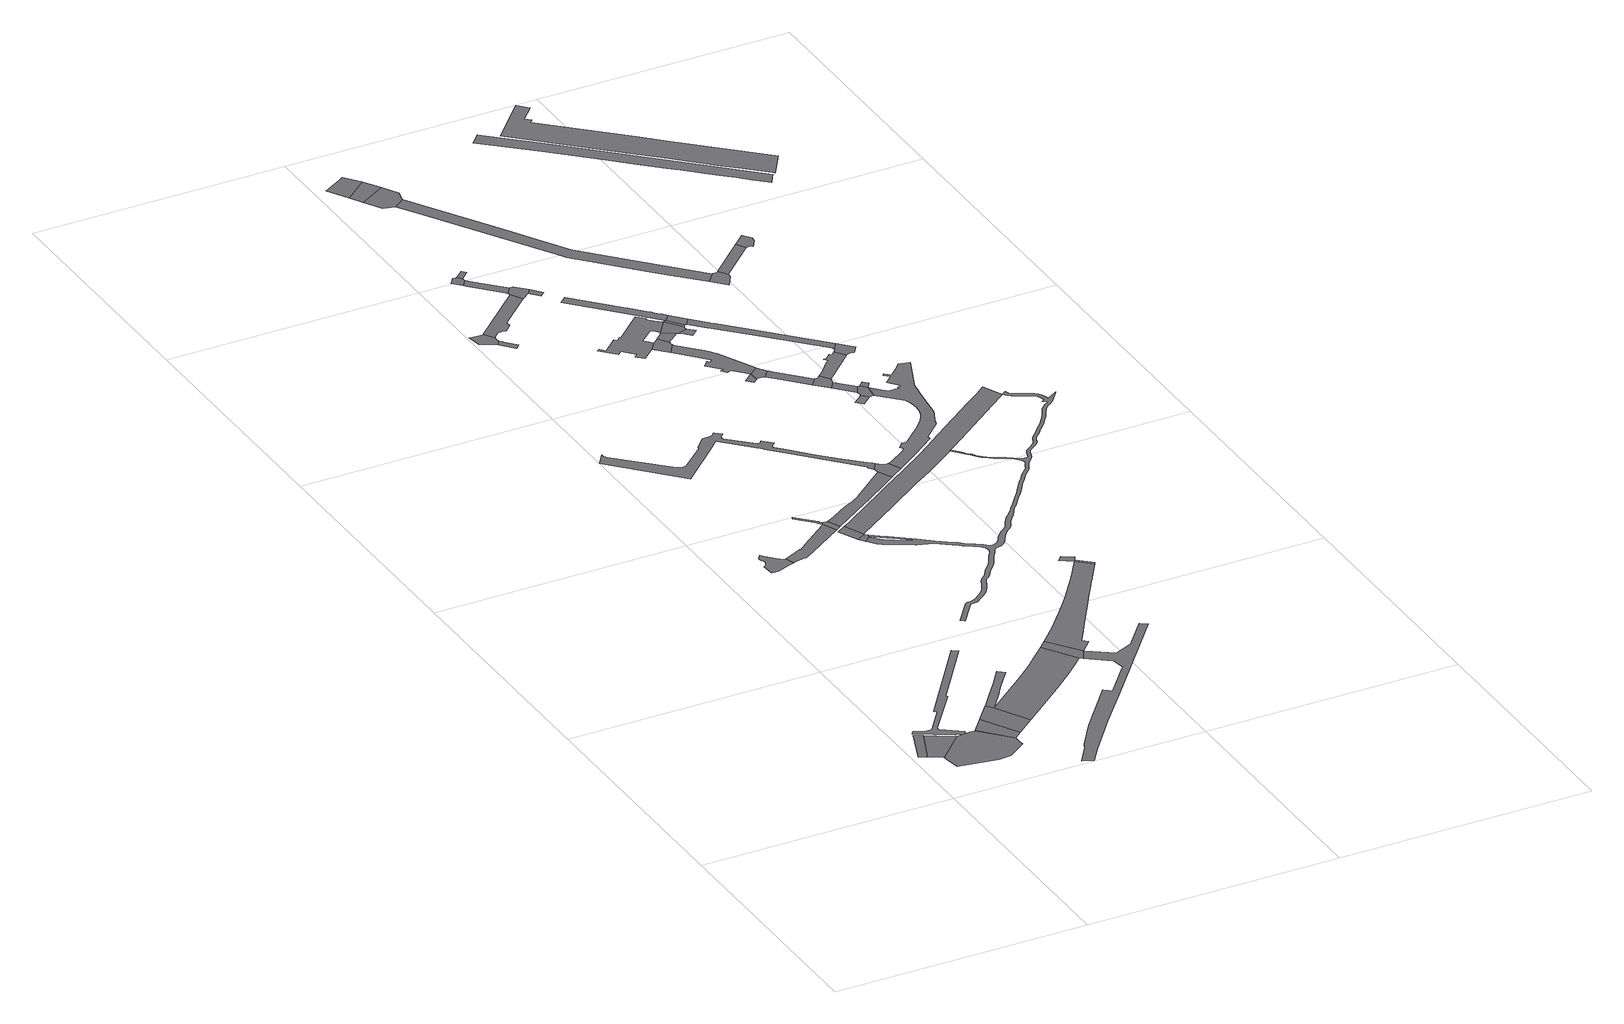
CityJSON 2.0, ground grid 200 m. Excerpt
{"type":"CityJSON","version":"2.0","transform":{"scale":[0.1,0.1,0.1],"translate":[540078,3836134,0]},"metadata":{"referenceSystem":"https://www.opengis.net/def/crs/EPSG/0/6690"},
"CityObjects":{
"road1":{"type":"Road","geometry":[{"type":"MultiSurface","lod":"1","boundaries":[[[0,1,2,3]]]}]},
"road2":{"type":"Road","geometry":[{"type":"MultiSurface","lod":"1","boundaries":[[[4,3,2,5,6]]]}]},
"road3":{"type":"Road","geometry":[{"type":"MultiSurface","lod":"1","boundaries":[[[7,8,9,10,6,5,11,12,13,14,15,16,17]]]}]},
"road4":{"type":"Road","attributes":{"RoadStructureAttribute.sectionType":"1"},"geometry":[{"type":"MultiSurface","lod":"1","boundaries":[[[18,7,17]]]}]},
"road5":{"type":"Road","attributes":{"RoadStructureAttribute.sectionType":"1"},"geometry":[{"type":"MultiSurface","lod":"1","boundaries":[[[19,18,17,20]]]}]},
"road6":{"type":"Road","attributes":{"RoadStructureAttribute.sectionType":"1"},"geometry":[{"type":"MultiSurface","lod":"1","boundaries":[[[21,22,23,24,25,26,27,28,29,30,31,32,33,34,35,36,37,38,39,40,41,42,43,44,45,10,9]]]}]},
"road7":{"type":"Road","geometry":[{"type":"MultiSurface","lod":"1","boundaries":[[[46,19,20,47,48]]]}]},
"road8":{"type":"Road","attributes":{"RoadStructureAttribute.sectionType":"1"},"geometry":[{"type":"MultiSurface","lod":"1","boundaries":[[[49,50,51,52,53,54,55,56,57,46,48]]]}]},
"road9":{"type":"Road","geometry":[{"type":"MultiSurface","lod":"1","boundaries":[[[58,59,60,61,62,63,64,65,66,67,68,69,70,71,72,73,74,75,76,77,78]]]}]},
"road10":{"type":"Road","attributes":{"RoadStructureAttribute.sectionType":"1"},"geometry":[{"type":"MultiSurface","lod":"1","boundaries":[[[79,80,81,82,83,84,85,86,87,88,89,48,47,90,91,92,93,94,95,96,97]]]}]},
"road11":{"type":"Road","attributes":{"RoadStructureAttribute.sectionType":"1"},"geometry":[{"type":"MultiSurface","lod":"1","boundaries":[[[98,99,100,101,102,103,78,77,104,105,106,107,108,109]]]}]},
"road12":{"type":"Road","attributes":{"RoadStructureAttribute.sectionType":"1"},"geometry":[{"type":"MultiSurface","lod":"1","boundaries":[[[110,111,112,113,114,115,116,117,118,119,120,121,122,123,124,125,126,127,128,129]]]}]},
"road13":{"type":"Road","geometry":[{"type":"MultiSurface","lod":"1","boundaries":[[[130,131,132,133,134,135,136,137,138]]]}]},
"road14":{"type":"Road","geometry":[{"type":"MultiSurface","lod":"1","boundaries":[[[139,140,79,97,121,120]]]}]},
"road15":{"type":"Road","geometry":[{"type":"MultiSurface","lod":"1","boundaries":[[[141,142,138,137,98,109,143,144]]]}]},
"road16":{"type":"Road","attributes":{"RoadStructureAttribute.sectionType":"1"},"geometry":[{"type":"MultiSurface","lod":"1","boundaries":[[[145,146,147,148,149]]]}]},
"road17":{"type":"Road","geometry":[{"type":"MultiSurface","lod":"1","boundaries":[[[150,147,151,152,153,154,155]]]}]},
"road18":{"type":"Road","geometry":[{"type":"MultiSurface","lod":"1","boundaries":[[[156,157,158,159,160,161,162,163,164,165,166,167,168]]]}]},
"road19":{"type":"Road","attributes":{"RoadStructureAttribute.sectionType":"1"},"geometry":[{"type":"MultiSurface","lod":"1","boundaries":[[[169,170,171,172,173,174,175,176,177,178,179,180,181,182,183,184,185,186,187,188,189,190,191,192,193,194,195,196,197,198,199,200,201,202,203,204,205,206,207,208,209,210,211,212,213,214,215,216,217,218,219,220,221,222,223,224,225,226,227]]]}]},
"road20":{"type":"Road","geometry":[{"type":"MultiSurface","lod":"1","boundaries":[[[228,229,230,231,232,233,162,161]]]}]},
"road21":{"type":"Road","attributes":{"RoadStructureAttribute.sectionType":"1"},"geometry":[{"type":"MultiSurface","lod":"1","boundaries":[[[234,235,236,237,238,239,240,241,242,243,244,245,246,144,143,247,248,249,250,251,252]]]}]},
"road22":{"type":"Road","attributes":{"RoadStructureAttribute.sectionType":"1"},"geometry":[{"type":"MultiSurface","lod":"1","boundaries":[[[253,254,255,256,257,258,259,260,261,262,263,264,139,120,265,266,267,268,269,270,271,272,273,274,275,276,277,278,279,280]]]}]},
"road23":{"type":"Road","attributes":{"RoadStructureAttribute.sectionType":"1"},"geometry":[{"type":"MultiSurface","lod":"1","boundaries":[[[281,282,283,168,167,284,285,286,287,288,289,290,291,292,293,294,295]]]}]},
"road24":{"type":"Road","geometry":[{"type":"MultiSurface","lod":"1","boundaries":[[[296,297,298,299,300,301,302,303,304,305,306,307,308,309,310,311]]]}]},
"road25":{"type":"Road","geometry":[{"type":"MultiSurface","lod":"1","boundaries":[[[312,313,314,315,311,310]]]}]},
"road26":{"type":"Road","attributes":{"RoadStructureAttribute.sectionType":"1"},"geometry":[{"type":"MultiSurface","lod":"1","boundaries":[[[316,304,303,317,318,319,320]]]}]},
"road27":{"type":"Road","geometry":[{"type":"MultiSurface","lod":"1","boundaries":[[[321,322,323,324,320,319,325,326,327,328,281,295,329,330]]]}]},
"road28":{"type":"Road","geometry":[{"type":"MultiSurface","lod":"1","boundaries":[[[331,332,333,334,330,329]]]}]},
"road29":{"type":"Road","geometry":[{"type":"MultiSurface","lod":"1","boundaries":[[[335,336,337,227,226,338,339,234,252,340,341,342]]]}]},
"road30":{"type":"Road","attributes":{"RoadStructureAttribute.sectionType":"1"},"geometry":[{"type":"MultiSurface","lod":"1","boundaries":[[[343,344,345,346,347,348,349,350,351,352,353,354,355,356,357,358,359,360,361,362,363,364,365,366,367,368,369,370,371,372,373,374,375,376,377,378]]]}]},
"road31":{"type":"Road","geometry":[{"type":"MultiSurface","lod":"1","boundaries":[[[379,380,381,253,382]]]}]},
"road32":{"type":"Road","geometry":[{"type":"MultiSurface","lod":"1","boundaries":[[[383,384,385,386,387,388]]]}]},
"road33":{"type":"Road","geometry":[{"type":"MultiSurface","lod":"1","boundaries":[[[382,253,280,389]]]}]},
"road34":{"type":"Road","geometry":[{"type":"MultiSurface","lod":"1","boundaries":[[[390,391,392,366,365,393,394,395,396]]]}]},
"road35":{"type":"Road","attributes":{"function":"1","RoadStructureAttribute.sectionType":"6"},"geometry":[{"type":"MultiSurface","lod":"1","boundaries":[[[388,387,397,398]]]}]},
"road36":{"type":"Road","geometry":[{"type":"MultiSurface","lod":"1","boundaries":[[[398,397,399,400,401,402]]]}]},
"road37":{"type":"Road","attributes":{"RoadStructureAttribute.sectionType":"1"},"geometry":[{"type":"MultiSurface","lod":"1","boundaries":[[[403,404,390,396,405,406,407,408]]]}]},
"road38":{"type":"Road","geometry":[{"type":"MultiSurface","lod":"1","boundaries":[[[409,410,411,412]]]}]},
"road39":{"type":"Road","attributes":{"RoadStructureAttribute.sectionType":"1"},"geometry":[{"type":"MultiSurface","lod":"1","boundaries":[[[413,414,415,416,417,418,419,420,421,394,393,422,423,424,425,426,427,428,429,430,409,431]]]}]},
"road40":{"type":"Road","attributes":{"RoadStructureAttribute.sectionType":"1"},"geometry":[{"type":"MultiSurface","lod":"1","boundaries":[[[432,433,434,435,436,437,438,439,440,441,442,443,444,445,446]]]}]},
"road41":{"type":"Road","attributes":{"RoadStructureAttribute.sectionType":"1"},"geometry":[{"type":"MultiSurface","lod":"1","boundaries":[[[447,448,449,450,451,452,453,454,455,456,457,458,459,460,461,462,463,464,465,466,467,468,469,470,471,472,473,474,475,476,477,478,479,480,481,482,483,484,485,486,487,488,489,490,491,492,493,494,495,496,497,498,499,500,501,502,503,504,505,506,507,508,509,510,511,512,513,514,515,516,517,518,519,520,521,522,523,524,525,526,527,528,529,530,531,532,533,534,535,536,537,538,539,540,541,542,543,544,545,546,547,548,549,550,551,552,553,554,555,556,557,558,559,560,561,562,563,564,565,566,567,568,569,570,571,572,573,574,575,576,577,578,579,580,581,582,583,584,585,586,587,588,589,590,591,592,593,594,595,596,597,598,599,600,601,602,603,604,605,606,607,608,609,610,611,612,613,614,615,616,617,618,619,620,621,622,623,624,625,626,627,628,629,630,631,632,633,634,635,636,637,638,639,640,641,642,643,644,645,646,647,648,649,650,651,652,653,654,655,656,657,658,659,660,661,662,663,664,665,666,667,668,669,670,671,672,673,674,675,676,677,678,679,680,681,682,683,684,685,686,687,688,689,690,691,692,693,155,154,694,695,696,697,698,699,700,701,702,703,704,705,706,707,152,151]]]}]},
"road42":{"type":"Road","attributes":{"RoadStructureAttribute.sectionType":"1"},"geometry":[{"type":"MultiSurface","lod":"1","boundaries":[[[708,709,710,711,712,713,714,715,716,717,718,719,720,145,149,721,722,723,724,725,726,727,728,729,730,731,732,585]]]}]},
"road43":{"type":"Road","geometry":[{"type":"MultiSurface","lod":"1","boundaries":[[[378,377,733,403,408,734,735,736,737,738]]]}]},
"road44":{"type":"Road","geometry":[{"type":"MultiSurface","lod":"1","boundaries":[[[739,740,431,409,412,741,742,743,744]]]}]},
"road45":{"type":"Road","geometry":[{"type":"MultiSurface","lod":"1","boundaries":[[[745,746,747,748,735,734]]]}]},
"road46":{"type":"Road","attributes":{"RoadStructureAttribute.sectionType":"1"},"geometry":[{"type":"MultiSurface","lod":"1","boundaries":[[[445,738,737,749]]]}]},
"road47":{"type":"Road","attributes":{"RoadStructureAttribute.sectionType":"1"},"geometry":[{"type":"MultiSurface","lod":"1","boundaries":[[[750,751,744,743,752,753,754]]]}]},
"road48":{"type":"Road","geometry":[{"type":"MultiSurface","lod":"1","boundaries":[[[446,445,749,755,756]]]}]},
"road49":{"type":"Road","geometry":[{"type":"MultiSurface","lod":"1","boundaries":[[[757,758,754,753,759,760,761]]]}]},
"road50":{"type":"Road","geometry":[{"type":"MultiSurface","lod":"1","boundaries":[[[762,763,764,765,766,767,768]]]}]},
"road51":{"type":"Road","attributes":{"RoadStructureAttribute.sectionType":"1"},"geometry":[{"type":"MultiSurface","lod":"1","boundaries":[[[769,770,771,772,773,774,401,400,775,776,777,778,779,780,781,782,783]]]}]},
"road52":{"type":"Road","attributes":{"RoadStructureAttribute.sectionType":"1"},"geometry":[{"type":"MultiSurface","lod":"1","boundaries":[[[760,759,784,785]]]}]},
"road53":{"type":"Road","attributes":{"RoadStructureAttribute.sectionType":"1"},"geometry":[{"type":"MultiSurface","lod":"1","boundaries":[[[786,787,788,789,790,791,792,793,794,795,796,797,798,799,800,801,802,803,804,805,806,807,808,809,810,811,812,813,814,815,816,817,818,819,820,821,822,823,824,825,826,827,828,829,830,831,832,833,834,835,836,837,838,839,342,341,840,841,842,843,844,845,846,847,848,849,850,851,852,853,854,855,856,857,858]]]}]},
"road54":{"type":"Road","geometry":[{"type":"MultiSurface","lod":"1","boundaries":[[[859,785,784,860,861,862,863,864,865,762,768,866,802,801]]]}]},
"road55":{"type":"Road","attributes":{"RoadStructureAttribute.sectionType":"1"},"geometry":[{"type":"MultiSurface","lod":"1","boundaries":[[[867,868,869,756,755,870,871,872,873,874,875,876]]]}]},
"road56":{"type":"Road","geometry":[{"type":"MultiSurface","lod":"1","boundaries":[[[877,878,879,859,801]]]}]},
"road57":{"type":"Road","attributes":{"RoadStructureAttribute.sectionType":"1"},"geometry":[{"type":"MultiSurface","lod":"1","boundaries":[[[880,881,882,883,884,885,886,887,888,889,890,891,757,761,892,893,894]]]}]},
"road58":{"type":"Road","geometry":[{"type":"MultiSurface","lod":"1","boundaries":[[[876,875,895,880,894,896,897,898,899,900]]]}]},
"road59":{"type":"Road","geometry":[{"type":"MultiSurface","lod":"1","boundaries":[[[901,902,903,904,783,782,905,906,907,908,909]]]}]},
"road60":{"type":"Road","attributes":{"RoadStructureAttribute.sectionType":"1"},"geometry":[{"type":"MultiSurface","lod":"1","boundaries":[[[910,911,901,909,912]]]}]},
"road61":{"type":"Road","geometry":[{"type":"MultiSurface","lod":"1","boundaries":[[[913,910,912,914,915,916,917]]]}]},
"road62":{"type":"Road","attributes":{"RoadStructureAttribute.sectionType":"1"},"geometry":[{"type":"MultiSurface","lod":"1","boundaries":[[[918,919,920,921,922,923,924,925,926,927,928,929,930,931,932,933,934]]]}]},
"road63":{"type":"Road","attributes":{"RoadStructureAttribute.sectionType":"1"},"geometry":[{"type":"MultiSurface","lod":"1","boundaries":[[[935,936,937,938,939,940,941,942,943,944,945,946,947,948,949,950,951]]]}]}
},
"vertices":[
[167,912,0],[57,630,0],[111,598,0],[225,878,0],
[303,832,0],[212,538,0],[430,757,0],
[580,766,0],[540,765,0],[510,764,0],[470,759,0],[220,490,0],[237,386,0],[539,330,0],[640,342,0],[785,445,0],[783,495,0],[783,545,0],
[582,768,0],
[680,891,0],[845,596,0],
[502,777,0],[512,794,0],[363,904,0],[360,908,0],[359,909,0],[359,913,0],[359,915,0],[363,924,0],[636,1280,0],[625,1289,0],[1002,1808,0],[958,1836,0],[451,1141,0],[469,1125,0],[341,949,0],[325,932,0],[312,923,0],[293,920,0],[277,920,0],[262,922,0],[242,931,0],[191,963,0],[171,934,0],[432,777,0],[454,780,0],
[803,1037,0],[994,718,0],[846,984,0],
[889,1041,0],[960,1135,0],[1019,1219,0],[1078,1295,0],[1152,1388,0],[1103,1430,0],[997,1287,0],[900,1161,0],[826,1063,0],
[521,3507,0],[511,3514,0],[475,3550,0],[415,3611,0],[392,3636,0],[365,3598,0],[368,3570,0],[371,3567,0],[383,3550,0],[383,3538,0],[376,3515,0],[364,3495,0],[349,3483,0],[352,3383,0],[385,3383,0],[402,3383,0],[415,3383,0],[470,3404,0],[509,3419,0],[554,3432,0],[531,3507,0],
[1530,1579,0],[1515,1564,0],[1435,1488,0],[1421,1474,0],[1336,1394,0],[1286,1348,0],[1235,1305,0],[1182,1261,0],[1062,1162,0],[923,1048,0],[877,1010,0],[1114,815,0],[1147,842,0],[1387,1038,0],[1542,1174,0],[1641,1267,0],[1642,1268,0],[1692,1317,0],[1697,1322,0],
[985,3811,0],[975,3801,0],[745,3622,0],[685,3573,0],[681,3578,0],[586,3533,0],[589,3443,0],[622,3450,0],[646,3453,0],[666,3453,0],[748,3508,0],[1036,3701,0],
[1043,44,0],[1122,8,0],[1213,135,0],[1463,449,0],[1733,772,0],[2151,1278,0],[2348,1515,0],[2296,1553,0],[2109,1328,0],[1963,1261,0],[1773,1397,0],[1725,1302,0],[1896,1176,0],[1909,1070,0],[1899,1058,0],[1693,808,0],[1638,853,0],[1317,461,0],[1165,241,0],[1143,193,0],
[982,3859,0],[977,3864,0],[844,4000,0],[836,3980,0],[960,3848,0],[965,3841,0],[975,3831,0],[983,3821,0],[1000,3839,0],
[1592,1642,0],[1566,1616,0],
[1020,3832,0],[1013,3832,0],[1082,3732,0],[1035,3834,0],
[1107,3716,0],[1033,3667,0],[1105,3510,0],[1174,3557,0],[1178,3559,0],
[1179,3557,0],[1145,3461,0],[1186,3509,0],[1184,3515,0],[1190,3516,0],[1200,3534,0],
[125,7271,0],[24,7272,0],[19,7273,0],[39,7162,0],[144,7105,0],[153,7101,0],[181,7140,0],[177,7150,0],[176,7160,0],[176,7170,0],[178,7181,0],[181,7191,0],[129,7271,0],
[1694,4410,0],[1682,4416,0],[1512,4581,0],[1482,4612,0],[1429,4663,0],[1384,4710,0],[1235,4873,0],[1187,4926,0],[1184,4936,0],[1184,4943,0],[1189,4951,0],[1221,4978,0],[1153,5047,0],[1128,5022,0],[1118,5020,0],[1113,5025,0],[1106,5030,0],[932,5198,0],[929,5208,0],[929,5215,0],[929,5225,0],[959,5256,0],[913,5302,0],[886,5277,0],[868,5270,0],[838,5267,0],[801,5267,0],[717,5171,0],[719,5163,0],[720,5158,0],[712,5151,0],[524,4986,0],[504,4981,0],[489,4981,0],[476,4984,0],[456,4996,0],[431,5018,0],[88,5347,0],[80,5359,0],[75,5364,0],[75,5382,0],[75,5399,0],[6,5301,0],[468,4811,0],[812,5134,0],[862,5185,0],[869,5195,0],[879,5187,0],[1081,4975,0],[1091,4965,0],[1114,4940,0],[1117,4927,0],[1238,4800,0],[1472,4553,0],[1639,4378,0],[1637,4360,0],[1655,4338,0],[1665,4325,0],[1709,4396,0],
[161,7092,0],[246,6993,0],[279,7026,0],[212,7104,0],[195,7124,0],[186,7134,0],
[1670,4283,0],[1661,4270,0],[1394,4049,0],[1370,4030,0],[1348,4015,0],[1323,4000,0],[1311,3992,0],[1283,3982,0],[1273,3976,0],[1261,3969,0],[1226,3951,0],[1189,3926,0],[1105,3873,0],[1277,3863,0],[1375,3928,0],[1439,3971,0],[1481,3999,0],[1589,4075,0],[1725,4170,0],
[2305,2533,0],[2293,2516,0],[2255,2459,0],[2198,2375,0],[2123,2269,0],[2112,2255,0],[2001,2107,0],[1932,2022,0],[1867,1945,0],[1815,1884,0],[1732,1791,0],[1615,1666,0],[1822,1449,0],[1868,1496,0],[1863,1500,0],[1845,1518,0],[1831,1532,0],[1865,1588,0],[1875,1604,0],[1957,1736,0],[2048,1878,0],[2088,1939,0],[2169,2065,0],[2246,2182,0],[2275,2228,0],[2285,2242,0],[2348,2337,0],[2410,2432,0],
[555,7680,0],[552,7674,0],[549,7669,0],[186,7201,0],[219,7236,0],[228,7241,0],[240,7245,0],[252,7247,0],[267,7248,0],[280,7246,0],[295,7241,0],[354,7299,0],[348,7338,0],[581,7559,0],[608,7581,0],
[332,8061,0],[328,8060,0],[322,8060,0],[317,8061,0],[312,8062,0],[307,8066,0],[265,8007,0],[324,7944,0],[367,8003,0],[365,8007,0],[364,8011,0],[363,8016,0],[363,8021,0],[364,8025,0],[365,8028,0],[335,8062,0],
[366,8031,0],[368,8034,0],[434,8096,0],[405,8127,0],
[407,7960,0],[345,7921,0],[540,7713,0],[550,7701,0],[593,7761,0],
[626,7760,0],[618,7759,0],[609,7759,0],[601,7760,0],[553,7696,0],[555,7692,0],[556,7689,0],[556,7685,0],[674,7632,0],[705,7676,0],
[740,7560,0],[763,7581,0],[773,7588,0],[780,7596,0],
[1772,4349,0],[1757,4351,0],[1726,4380,0],[1670,4308,0],[1670,4291,0],[1744,4184,0],[1838,4249,0],[1790,4352,0],
[1320,6836,0],[1274,6883,0],[1242,6916,0],[1234,6921,0],[1234,6928,0],[1239,6936,0],[1186,6993,0],[963,6780,0],[953,6790,0],[946,6783,0],[921,6757,0],[901,6777,0],[782,6669,0],[749,6711,0],[729,6696,0],[838,6584,0],[868,6614,0],[953,6523,0],[924,6498,0],[936,6485,0],[975,6443,0],[997,6463,0],[1074,6535,0],[1130,6610,0],[1127,6612,0],[1103,6638,0],[1074,6669,0],[1117,6707,0],[1181,6765,0],[1188,6768,0],[1193,6765,0],[1200,6758,0],[1217,6741,0],[1229,6728,0],[1236,6718,0],[1323,6836,0],
[2333,2586,0],[2250,2641,0],[2210,2593,0],[2315,2550,0],
[284,9672,0],[252,9652,0],[195,9618,0],[96,9557,0],[193,9399,0],[379,9553,0],
[2421,2449,0],
[1175,6647,0],[1161,6634,0],[1135,6610,0],[1170,6434,0],[1231,6527,0],[1229,6543,0],[1230,6559,0],
[252,9297,0],[459,9422,0],
[334,9160,0],[423,9135,0],[511,9205,0],[534,9299,0],
[1234,6701,0],[1190,6660,0],[1233,6567,0],[1238,6573,0],[1262,6594,0],[1332,6650,0],
[1527,5911,0],[1449,5835,0],[1491,5788,0],[1528,5823,0],
[1568,6027,0],[1447,6270,0],[1438,6287,0],[1430,6300,0],[1422,6311,0],[1412,6324,0],[1391,6349,0],[1239,6509,0],[1235,6516,0],[1281,6317,0],[1375,6208,0],[1352,6187,0],[1338,6202,0],[1292,6158,0],[1391,6054,0],[1358,6041,0],[1393,6004,0],[1425,6018,0],[1599,5964,0],
[1367,6939,0],[1357,6949,0],[1330,6979,0],[1311,7001,0],[1301,7011,0],[1192,7125,0],[1170,7147,0],[873,7460,0],[820,7414,0],[1113,7099,0],[1143,7070,0],[1290,6910,0],[1342,6853,0],[1350,6844,0],[1399,6904,0],
[1159,3444,0],[1166,3436,0],[1185,3406,0],[1197,3397,0],[1228,3372,0],[1248,3361,0],[1312,3326,0],[1429,3254,0],[1434,3252,0],[1549,3215,0],[1658,3133,0],[1683,3120,0],[1712,3090,0],[1742,3069,0],[1779,3045,0],[1820,3015,0],[1844,2991,0],[1852,2953,0],[1834,2915,0],[1806,2876,0],[1787,2840,0],[1780,2827,0],[1761,2792,0],[1735,2758,0],[1693,2713,0],[1661,2661,0],[1641,2642,0],[1613,2619,0],[1593,2587,0],[1577,2551,0],[1556,2509,0],[1539,2481,0],[1518,2454,0],[1485,2426,0],[1455,2404,0],[1425,2383,0],[1399,2378,0],[1378,2378,0],[1353,2366,0],[1329,2334,0],[1209,2177,0],[1236,2156,0],[1356,2313,0],[1376,2338,0],[1386,2343,0],[1402,2343,0],[1439,2350,0],[1475,2376,0],[1507,2399,0],[1543,2430,0],[1567,2461,0],[1586,2492,0],[1609,2537,0],[1624,2571,0],[1639,2596,0],[1665,2616,0],[1688,2639,0],[1721,2692,0],[1761,2735,0],[1791,2773,0],[1804,2798,0],[1818,2824,0],[1835,2858,0],[1864,2897,0],[1882,2934,0],[1906,2954,0],[1951,2964,0],[1978,2981,0],[2000,3004,0],[2020,3038,0],[2038,3069,0],[2056,3092,0],[2087,3127,0],[2118,3154,0],[2142,3179,0],[2157,3206,0],[2173,3237,0],[2194,3268,0],[2226,3306,0],[2256,3349,0],[2280,3387,0],[2302,3412,0],[2329,3443,0],[2370,3496,0],[2412,3550,0],[2454,3609,0],[2481,3648,0],[2499,3676,0],[2524,3701,0],[2542,3727,0],[2562,3755,0],[2586,3779,0],[2611,3806,0],[2630,3827,0],[2642,3853,0],[2657,3882,0],[2671,3902,0],[2691,3923,0],[2710,3943,0],[2724,3964,0],[2730,3982,0],[2736,4001,0],[2744,4027,0],[2754,4043,0],[2768,4054,0],[2793,4071,0],[2820,4092,0],[2840,4111,0],[2857,4137,0],[2866,4163,0],[2877,4184,0],[2891,4200,0],[2915,4220,0],[2939,4250,0],[2941,4252,0],[2962,4277,0],[2986,4301,0],[3015,4334,0],[3047,4378,0],[3074,4418,0],[3098,4459,0],[3125,4508,0],[3143,4527,0],[3161,4543,0],[3184,4558,0],[3223,4591,0],[3297,4687,0],[3207,4626,0],[3206,4642,0],[3201,4666,0],[3191,4693,0],[3174,4717,0],[3153,4737,0],[3035,4799,0],[3016,4809,0],[3002,4817,0],[2990,4836,0],[2984,4854,0],[2949,4828,0],[2975,4796,0],[2997,4779,0],[3099,4728,0],[3128,4712,0],[3146,4697,0],[3158,4677,0],[3164,4665,0],[3172,4634,0],[3173,4625,0],[3151,4613,0],[3182,4588,0],[3170,4578,0],[3146,4563,0],[3126,4546,0],[3105,4523,0],[3093,4501,0],[3076,4471,0],[3053,4431,0],[3026,4392,0],[2995,4350,0],[2968,4318,0],[2944,4294,0],[2929,4276,0],[2920,4266,0],[2897,4238,0],[2873,4218,0],[2856,4199,0],[2843,4173,0],[2834,4149,0],[2820,4127,0],[2803,4111,0],[2779,4091,0],[2753,4074,0],[2736,4060,0],[2721,4037,0],[2712,4009,0],[2707,3990,0],[2701,3975,0],[2699,3972,0],[2658,3969,0],[2630,3982,0],[2626,3988,0],[2598,4013,0],[2559,4039,0],[2487,4074,0],[2462,4093,0],[2419,4128,0],[2385,4167,0],[2369,4196,0],[2338,4221,0],[2316,4252,0],[2266,4312,0],[2257,4304,0],[2307,4245,0],[2329,4213,0],[2360,4188,0],[2375,4160,0],[2410,4119,0],[2455,4084,0],[2481,4064,0],[2553,4029,0],[2591,4003,0],[2617,3980,0],[2640,3945,0],[2648,3913,0],[2636,3895,0],[2619,3864,0],[2609,3841,0],[2592,3823,0],[2567,3797,0],[2543,3771,0],[2522,3741,0],[2505,3717,0],[2480,3692,0],[2460,3663,0],[2433,3624,0],[2392,3565,0],[2350,3512,0],[2310,3458,0],[2284,3429,0],[2260,3402,0],[2244,3377,0],[2191,3321,0],[2168,3297,0],[2148,3271,0],[2130,3240,0],[2113,3209,0],[2100,3187,0],[2071,3163,0],[2037,3135,0],[2010,3107,0],[1989,3079,0],[1969,3044,0],[1949,3021,0],[1926,3003,0],[1898,2997,0],[1876,3008,0],[1844,3041,0],[1799,3074,0],[1761,3098,0],[1735,3116,0],[1704,3148,0],[1677,3163,0],[1569,3243,0],[1470,3329,0],[1309,3452,0],[1301,3458,0],[1294,3463,0],[1292,3436,0],[1295,3434,0],[1297,3433,0],[1299,3431,0],[1443,3325,0],[1408,3339,0],[1357,3367,0],[1321,3394,0],[1318,3396,0],[1293,3406,0],[1286,3411,0],[1276,3418,0],[1259,3428,0],[1252,3433,0],
[2875,4983,0],[2794,4923,0],[2699,4851,0],[2694,4848,0],[2384,4615,0],[2217,4489,0],[2044,4360,0],[1851,4225,0],[1720,4135,0],[1641,4081,0],[1525,4002,0],[1396,3914,0],[1164,3754,0],[1530,3800,0],[1826,4005,0],[1888,4045,0],[1989,4114,0],[2123,4206,0],[2172,4243,0],[2305,4342,0],[2398,4412,0],[2563,4536,0],[2733,4664,0],[2816,4727,0],[2925,4810,0],
[1237,6708,0],[1342,6648,0],[1422,6677,0],[1419,6690,0],[1421,6705,0],[1328,6834,0],
[1621,5926,0],[1610,5943,0],[1536,5830,0],[1573,5831,0],[1593,5827,0],[1648,5892,0],
[1361,6632,0],[1421,6574,0],[1475,6625,0],[1462,6640,0],
[1436,6728,0],
[1677,5860,0],[1654,5884,0],[1660,5755,0],[1835,5570,0],[1886,5641,0],
[1449,6730,0],[1497,6795,0],
[1938,5661,0],[1916,5641,0],[1931,5470,0],[1979,5536,0],[1987,5583,0],
[2065,5283,0],[2060,5276,0],[2054,5269,0],[1985,5210,0],[2031,5165,0],[2106,5231,0],[2109,5232,0],
[1719,7503,0],[1553,7679,0],[1233,8025,0],[1231,8029,0],[1061,8306,0],[971,8453,0],[506,9003,0],[1052,8112,0],[1103,8028,0],[1150,7951,0],[1151,7950,0],[1570,7501,0],[1661,7404,0],[1873,7184,0],[1942,7271,0],
[2063,5330,0],[2104,5402,0],
[2503,5548,0],[2485,5528,0],[2470,5508,0],[2391,5432,0],[2351,5474,0],[2336,5457,0],[2374,5415,0],[2345,5387,0],[2310,5354,0],[2379,5271,0],[2363,5256,0],[2352,5268,0],[2351,5245,0],[2271,5241,0],[2231,5283,0],[2165,5354,0],[2150,5238,0],[2294,5087,0],[2309,5070,0],[2315,5060,0],[2318,5052,0],[2321,5042,0],[2324,5032,0],[2326,5021,0],[2329,5003,0],[2331,4987,0],[2332,4970,0],[2333,4949,0],[2332,4930,0],[2329,4911,0],[2327,4898,0],[2323,4882,0],[2319,4869,0],[2313,4850,0],[2306,4835,0],[2297,4818,0],[2290,4805,0],[2278,4788,0],[2268,4775,0],[2194,4691,0],[2055,4562,0],[2046,4557,0],[2038,4555,0],[2032,4554,0],[2025,4555,0],[2013,4561,0],[1968,4513,0],[1976,4501,0],[1983,4489,0],[1983,4481,0],[1978,4474,0],[1951,4451,0],[1839,4375,0],[1810,4359,0],[2017,4371,0],[2215,4526,0],[2210,4551,0],[2346,4682,0],[2360,4725,0],[2366,4738,0],[2399,4811,0],[2406,4829,0],[2411,4842,0],[2414,4859,0],[2450,5120,0],[2457,5174,0],[2460,5194,0],[2462,5211,0],[2465,5224,0],[2470,5240,0],[2485,5282,0],[2527,5382,0],[2588,5525,0],
[2123,5405,0],[2068,5323,0],[2069,5318,0],[2070,5314,0],[2071,5307,0],[2069,5296,0],[2068,5289,0],[2140,5240,0],
[1881,6389,0],[1632,6647,0],[1624,6654,0],[1456,6725,0],[1562,6619,0],[1585,6599,0],[1841,6332,0],[2199,5960,0],[2206,5945,0],[2249,6006,0],
[2196,5409,0],[2191,5414,0],[2163,5444,0],
[2183,5906,0],[2164,5885,0],[2157,5882,0],[2147,5882,0],[2137,5889,0],[2092,5844,0],[2082,5854,0],[2072,5845,0],[2094,5822,0],[2056,5786,0],[2055,5785,0],[1990,5710,0],[2017,5611,0],[2122,5711,0],[2242,5826,0],
[2206,5930,0],[2262,5836,0],[2280,5841,0],[2292,5841,0],[2307,5834,0],[2353,5898,0],
[1993,7282,0],[1981,7270,0],[1953,7271,0],[1949,7271,0],[1975,7077,0],[2036,7173,0],[2036,7179,0],[2037,7185,0],[2038,7213,0],
[2278,7554,0],[2230,7508,0],[2324,7484,0],
[2379,7650,0],[2363,7485,0],[2374,7473,0],[2421,7540,0],[2424,7581,0],
[2889,8371,0],[1798,9390,0],[1397,9757,0],[1321,9674,0],[1692,9337,0],[1890,9154,0],[2047,9006,0],[2215,8851,0],[2354,8721,0],[2427,8653,0],[2539,8550,0],[2633,8461,0],[2724,8378,0],[2807,8300,0],[2891,8222,0],[2909,8206,0],[2967,8298,0],
[1831,9996,0],[1829,9994,0],[1790,9951,0],[1538,9667,0],[2162,9084,0],[2427,8836,0],[2707,8575,0],[2800,8489,0],[2982,8319,0],[2993,8308,0],[3123,8512,0],[2551,9045,0],[2367,9216,0],[1810,9735,0],[1832,9759,0],[1793,9796,0],[1904,9915,0]
]}
